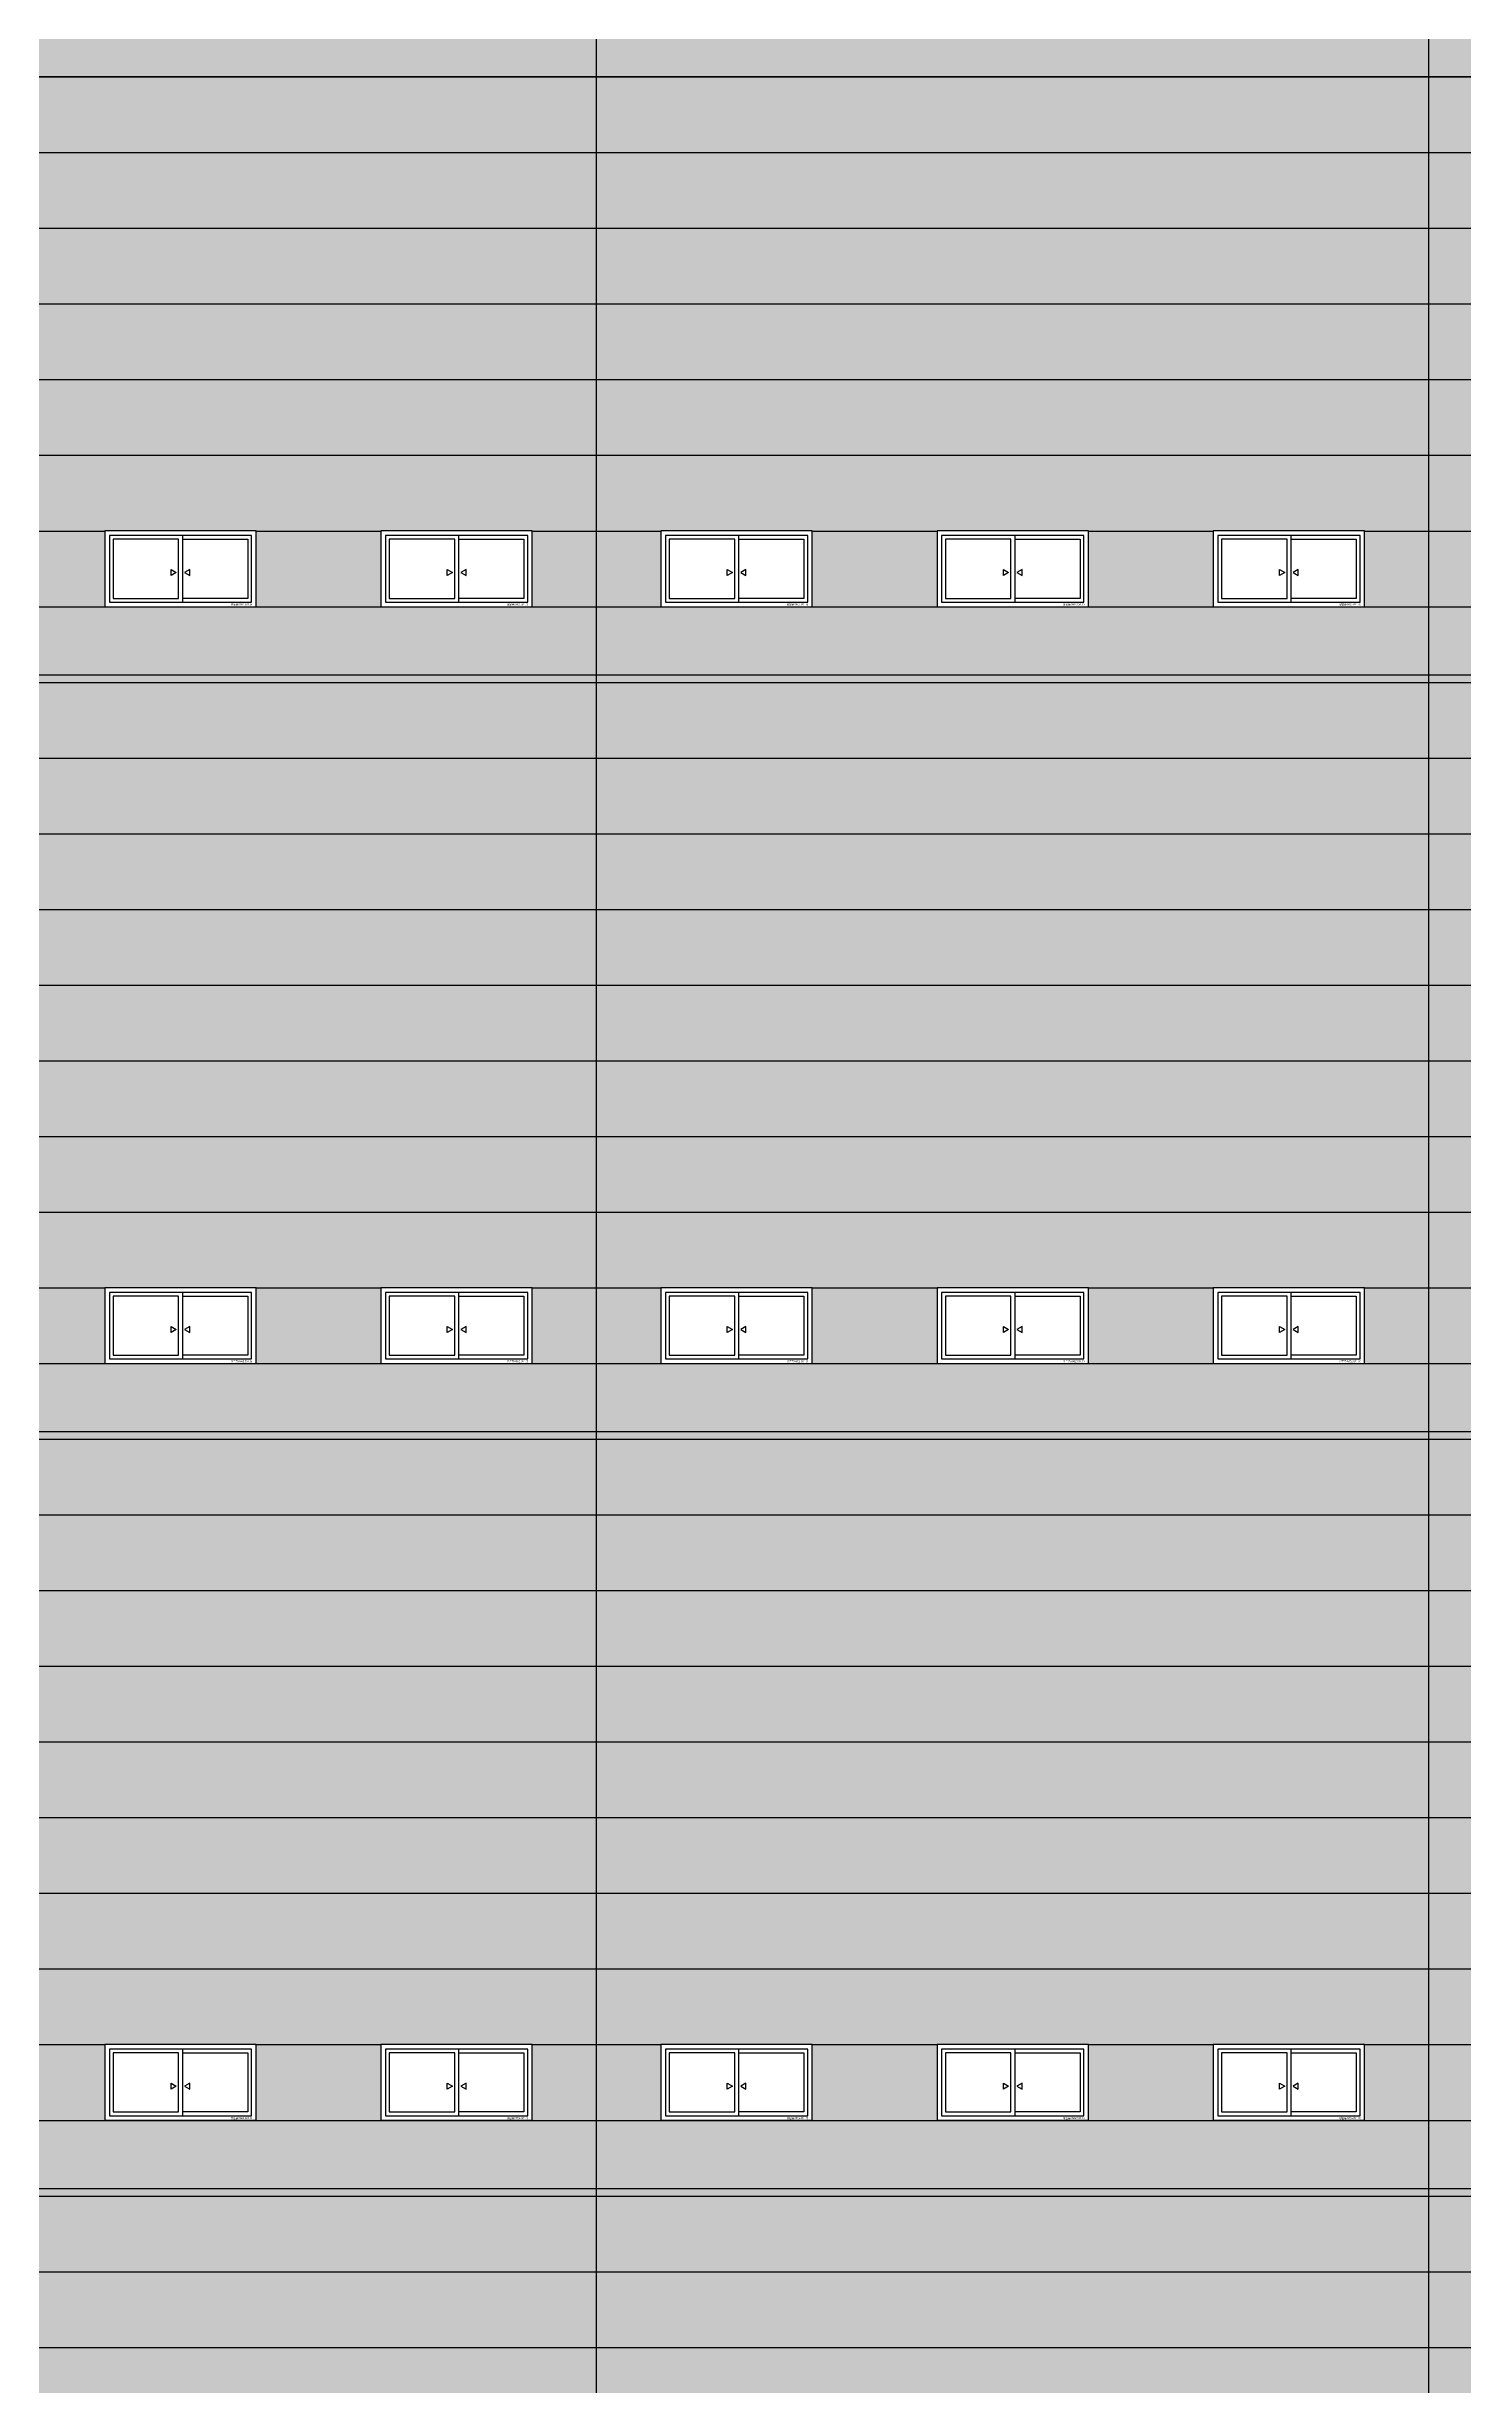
# Model space of a CAD drawing. Header units: millimetres. Extents: x 37653813 to 38677796, y 586285 to 874285.
# Drawn here: x 37840907 to 37859628, y 794042 to 824941 of the extents above; entities that cross this region are included whole.
import ezdxf

# ---------------------------------------------------------------- set-up
doc = ezdxf.new("R2010")
doc.units = ezdxf.units.MM
doc.header["$LTSCALE"] = 1000
doc.header["$MEASUREMENT"] = 0
doc.layers.get('0').update_dxf_attribs({"linetype": 'CONTINUOUS'})
doc.layers.get('Defpoints').update_dxf_attribs({"color": 161, "linetype": 'CONTINUOUS'})
for name, color, linetype in [('cen', 1, 'CONTINUOUS'), ('HAT-253', 253, 'CONTINUOUS'), ('WID', 4, 'CONTINUOUS'), ('WIN-G', 252, 'CONTINUOUS'), ('먹-흰색 255', 255, 'CONTINUOUS')]:
    doc.layers.add(name, color=color, linetype=linetype)
doc.styles.add('나눔바른고딕', font='NanumBarunGothic.ttf')

# ---------------------------------------------------------------- blocks, each defined once
blk = doc.blocks.new('AW(2.0X1.0)')
at = {"ltscale": 1000}
blk.add_wipeout([(887455, -28823), (889455, -28823), (889455, -27823), (887455, -27823)], dxfattribs=at).dxf.layer = 'WID'
at = {"layer": 'WID', "ltscale": 1000}
blk.add_line((888480, -27883), (888480, -28763), dxfattribs=at)
for points in [[(887455, -28823), (889455, -28823), (889455, -27823), (887455, -27823)], [(887515, -28763), (889395, -28763), (889395, -27883), (887515, -27883)]]:
    blk.add_lwpolyline(points, close=True, dxfattribs=at)
at = {"layer": 'WIN-G'}
for points in [[(888430, -27933), (887565, -27933), (887565, -28713), (888430, -28713)], [(888331, -28333), (888400, -28373), (888331, -28413)], [(888579, -28333), (888510, -28373), (888579, -28413)]]:
    blk.add_lwpolyline(points, close=True, dxfattribs=at)
blk.add_lwpolyline([(888480, -27933), (889345, -27933), (889345, -28713), (888480, -28713)], dxfattribs=at)
at = {"layer": 'Defpoints', "style": '나눔바른고딕'}
blk.add_text('상온용AW(2.0X1.0)', height=25, dxfattribs=at).set_placement((889119, -28806))

msp = doc.modelspace()

# ---------------------------------------------------------------- hatches: boundary and pattern name
at = {"layer": '먹-흰색 255', "ltscale": 0.1}
h = msp.add_hatch(dxfattribs=at)
h.set_pattern_fill('DOTS', color=256, scale=3000)
h.paths.add_polyline_path([(37803499, 825442.5), (37969524, 825442.5), (37969524, 776642.5), (37803499, 776642.5)])

# ---------------------------------------------------------------- linework, layer by layer
at = {"layer": 'cen', "ltscale": 0.1}
for p, q in [((37848174, 749542.5), (37848174, 836435.4)), ((37859174, 749542.5), (37859174, 836435.4))]:
    msp.add_line(p, q, dxfattribs=at)
at = {"layer": 'cen', "ltscale": 5}
for p, q in [((37725834.4, 816642.5), (37997018.4, 816642.5)), ((37725834.4, 806642.5), (37997018.4, 806642.5)), ((37725834.4, 796642.5), (37997018.4, 796642.5))]:
    msp.add_line(p, q, dxfattribs=at)
at = {"layer": 'HAT-253', "ltscale": 0.1}
for points in [[(37803499, 824542.5), (37969524, 824542.5)], [(37803499, 823542.5), (37969524, 823542.5)], [(37803499, 822542.5), (37969524, 822542.5)], [(37803499, 821542.5), (37969524, 821542.5)], [(37803499, 820542.5), (37969524, 820542.5)], [(37803499, 819542.5), (37969524, 819542.5)], [(37803499, 818542.5), (37969524, 818542.5)], [(37803499, 817542.5), (37969524, 817542.5)], [(37803499, 816542.5), (37969524, 816542.5)], [(37803499, 815542.5), (37969524, 815542.5)], [(37803499, 814542.5), (37969524, 814542.5)], [(37803499, 813542.5), (37969524, 813542.5)], [(37803499, 812542.5), (37969524, 812542.5)], [(37803499, 811542.5), (37969524, 811542.5)], [(37803499, 810542.5), (37969524, 810542.5)], [(37803499, 809542.5), (37969524, 809542.5)], [(37803499, 808542.5), (37969524, 808542.5)], [(37803499, 807542.5), (37969524, 807542.5)], [(37803499, 806542.5), (37969524, 806542.5)], [(37803499, 805542.5), (37969524, 805542.5)], [(37803499, 804542.5), (37969524, 804542.5)], [(37803499, 803542.5), (37969524, 803542.5)], [(37803499, 802542.5), (37969524, 802542.5)], [(37803499, 801542.5), (37969524, 801542.5)], [(37803499, 800542.5), (37969524, 800542.5)], [(37803499, 799542.5), (37969524, 799542.5)], [(37803499, 798542.5), (37969524, 798542.5)], [(37803499, 797542.5), (37969524, 797542.5)], [(37803499, 796542.5), (37969524, 796542.5)], [(37803499, 795542.5), (37969524, 795542.5)], [(37803499, 794542.5), (37969524, 794542.5)]]:
    msp.add_lwpolyline(points, dxfattribs=at)
msp.add_lwpolyline([(37803499, 775542.5), (37969524, 775542.5), (37969524, 824542.5), (37803499, 824542.5)], close=True, dxfattribs=at)

# ---------------------------------------------------------------- next in the draw order: block references
for p in [(36954219, 846365.7), (36957869, 846365.7), (36961569, 846365.7), (36965219, 846365.7), (36968869, 846365.7), (36954219, 836365.7), (36957869, 836365.7), (36961569, 836365.7), (36965219, 836365.7), (36968869, 836365.7), (36954219, 826365.7), (36957869, 826365.7), (36961569, 826365.7), (36965219, 826365.7), (36968869, 826365.7)]:
    msp.add_blockref('AW(2.0X1.0)', p)

doc.saveas('drawing.dxf')
